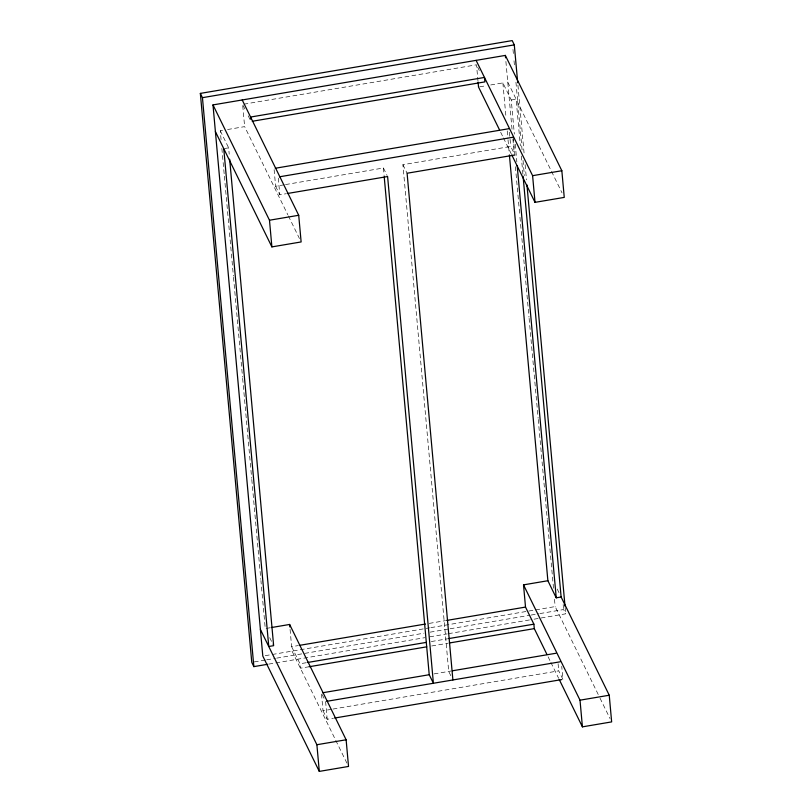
<?xml version="1.0" encoding="UTF-8"?>
<svg xmlns="http://www.w3.org/2000/svg" width="812" height="812" viewBox="0 0 812 812"><rect width="100%" height="100%" fill="white"/><g stroke="black" fill="none" stroke-linecap="round" stroke-linejoin="round"><path stroke-width="0.61" stroke-dasharray="4.06 3.04" d="M243.874 104.19L476.512 64.808L477.963 80.855M221.067 139.603L220.275 130.752L222.711 130.346M227.583 129.514L244.635 126.631L287.834 214.815M479.74 86.823L485.83 85.788M490.702 84.966L502.882 82.905L511.255 99.988L514.341 134.102M224.985 148.454L228.639 147.835L229.207 154.158M511.255 99.988L516.127 99.165L520.35 145.916M274.121 169.657L275.623 186.252L284.291 184.781M285.53 184.568L383.426 168.003L387.091 175.473M450.802 675.696L448.711 671.422L402.914 164.694L510.728 146.444L514.909 154.99M275.623 186.252L279.805 194.789L285.997 193.743M270.132 627.757L265.26 628.589L260.926 580.57M290.077 629.401L291.63 646.687L297.892 645.631M429.213 623.393L445.473 620.642M265.24 655.67L429.619 627.838M430.867 627.625L534.448 610.086M535.666 609.883L555.154 606.584L599.469 697.031M254.257 661.922L265.483 660.024M266.732 659.811L275.471 658.339M276.709 658.126L423.905 633.208M430.147 632.152L448.853 628.975M450.102 628.772L529.932 615.252M531.18 615.039L538.671 613.77M539.919 613.567L563.619 609.548L565.71 613.821L530.784 619.739M268.823 664.084L424.747 637.684M429.741 636.841L447.209 633.888M448.447 633.675L529.536 619.942M291.63 646.687L300.004 663.769L306.256 662.714M431.334 641.531L447.595 638.78M309.159 666.733L300.41 668.215L300.004 663.769M431.73 645.976L447.991 643.226M434.095 673.899L451.208 670.996M324.029 698.31L321.41 692.971L323.024 710.754L331.753 709.272M333.001 709.059L558.737 670.844L562.919 679.39L561.742 666.347M323.024 710.754L327.206 719.29L333.438 718.234M507.754 82.083L550.972 170.297M551.531 171.433L562.036 192.88M477.629 67.081L479.303 70.502M500.679 132.255L502.892 136.771M503.44 137.908L511.195 153.732M402.914 164.694L407.096 173.24M557.215 589.025L559.448 593.582M600.017 698.158L609.995 718.508M548.12 656.847L550.333 661.364M550.891 662.49L558.636 678.294M243.184 105.54L244.859 108.96M248.208 115.791L250.999 121.485M288.392 215.941L299.466 238.555M220.275 130.752L228.639 147.835M292.036 651.133L346.866 763.067M269.726 637.694L273.076 644.535M517.934 85.24L524.207 154.625M525.12 164.714L526.491 179.858M565.142 607.518L565.71 613.821M512.991 49.43L513.56 55.734M514.016 60.788L514.595 67.091M515.955 82.235L522.116 150.352M523.029 160.441L524.4 175.585M563.163 604.504L563.619 609.548M521.263 156.026L522.979 174.976M515.255 144.211L516.848 161.903M513.306 137.208L514.798 153.803M505.896 61.468L512.098 130.093M512.9 138.943L514.148 152.839M515.407 166.734L519.863 216.012M519.974 217.281L528.998 317.096M529.109 318.365L538.133 418.18M538.244 419.439L547.268 519.264M547.379 520.522L553.52 588.395M554.505 599.307L555.154 606.584M558.088 663.729L558.737 670.844M509.439 132.224L509.977 138.152M510.078 139.329L510.728 146.444M502.882 82.905L505.967 117.019M507.226 130.915L507.906 138.497M508.018 139.765L509.276 153.661M383.426 168.003L384.106 175.565M278.303 178.193L279.805 194.789M325.602 701.517L327.206 719.29M242.737 105.641L244.635 126.631M221.869 148.444L224.264 174.976M224.386 176.245L233.399 276.06M233.521 277.328L242.534 377.144M242.656 378.402L251.669 478.227M251.791 479.486L260.804 579.311"/><path stroke-width="1.22" d="M267.584 664.297L253.862 666.622L251.771 662.348L200.351 93.4L512.199 40.6L514.29 44.873L517.711 82.712M200.351 93.4L202.442 97.673L514.29 44.873M271.35 627.554L289.63 624.458L346.125 739.783L348.531 766.447L319.299 771.4L262.804 656.076L212.988 104.91L505.348 55.409L561.843 170.733L564.249 197.397L535.017 202.35L511.753 154.869M252.248 121.272L484.886 81.89L484.48 77.444L250.593 117.04L250.796 119.262M275.258 168.257L509.114 128.661M279.45 176.803L513.306 137.208M287.235 193.53L387.608 176.539L433.405 683.257L429.223 674.721L384.218 176.823M514.909 154.99L407.096 173.24L452.893 679.959M212.988 104.91L269.482 220.225L298.714 215.281L301.13 241.946L271.888 246.899L215.393 131.574M476.106 60.362L532.601 175.676L561.843 170.733M547.014 654.584L534.296 628.62L533.89 624.174L525.516 607.082L523.517 584.863L547.877 580.732L556.24 597.825L561.122 596.993L609.244 695.234L611.649 721.898L582.417 726.852L559.184 679.431M299.141 645.418L425.458 624.032M446.722 620.429L525.516 607.082M307.504 662.501L426.33 642.383M448.843 638.567L533.89 624.174M309.159 666.733L426.726 646.829M449.239 643.013L534.296 628.62M322.648 692.758L429.223 674.721M452.446 670.783L555.885 653.274M326.84 701.304L560.067 661.821M334.686 718.031L561.671 679.593M260.388 629.412L316.883 744.726L346.125 739.783M523.517 584.863L580.012 700.177L609.244 695.234M499.573 129.991L478.522 87.026L478.075 82.093M242.22 99.957L298.714 215.281M532.601 175.676L535.017 202.35M580.012 700.177L582.417 726.852M526.947 184.903L565.02 606.249M523.09 176.245L561.122 596.993M517.193 165.689L556.24 597.825M505.348 55.409L505.561 57.835M509.398 154.93L547.877 580.732M269.482 220.225L271.888 246.899M316.883 744.726L319.299 771.4M289.63 624.458L289.854 626.935M229.664 159.213L273.634 645.672L268.762 646.494L223.767 148.667M202.442 97.673L253.862 666.622"/></g></svg>
